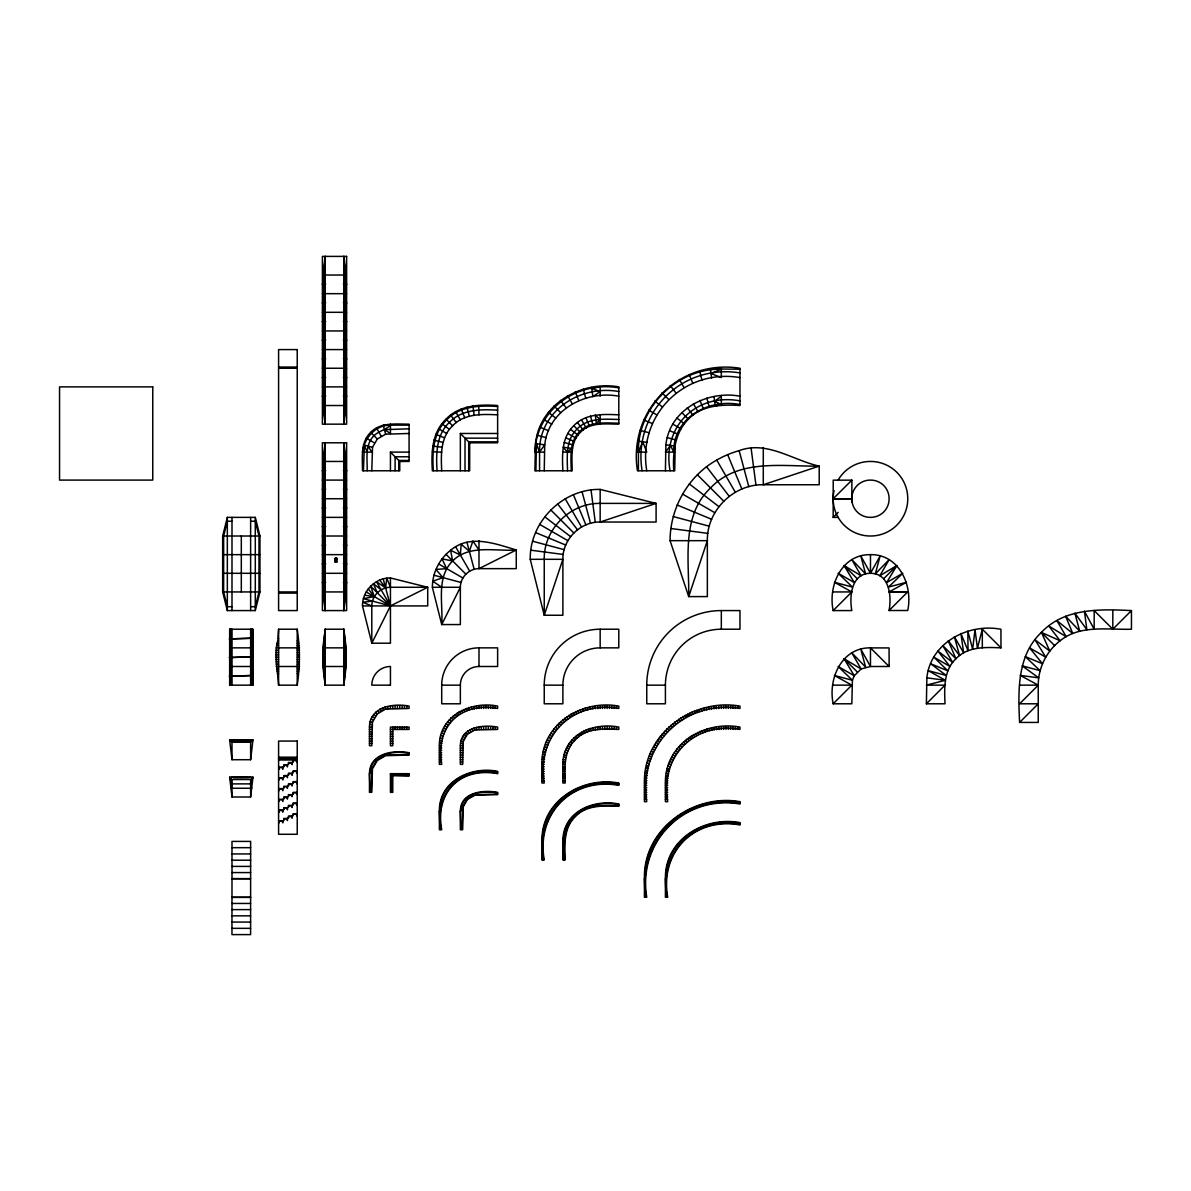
<?xml version="1.0" encoding="UTF-8"?>
<svg xmlns="http://www.w3.org/2000/svg" width="1191" height="1191" viewBox="0 0 1191 1191"><rect width="100%" height="100%" fill="white"/><g stroke="black" fill="none" stroke-linecap="round" stroke-linejoin="round"><path stroke-width="1.5" d="M335.311 558.921C338.527 556.956 333.942 559.815 336.309 558.043M838.27 517.37L833.179 517.37L833.209 480.152L851.878 480.152L851.818 502.126M889.067 610.507C891.761 596.378 889.543 573.199 870.472 573.303C851.357 573.213 849.198 596.438 851.818 610.581L833.179 610.581C827.849 585.585 841.695 554.157 870.472 554.649C899.19 554.143 913.08 585.54 907.721 610.507L889.067 610.507L907.721 591.897L889.111 591.942L906.5 582.265L888.501 587.074L902.778 573.273L886.67 582.563L896.853 565.546L879.836 575.744L889.141 559.621L875.325 573.898L880.134 555.914L870.472 573.303L860.795 555.914L865.604 573.898L851.803 559.621L861.093 575.744L844.077 565.546L854.275 582.563L838.151 573.273L852.428 587.074L834.429 582.265L851.818 591.942L833.179 610.581M336.085 559.264L335.773 558.966M336.711 561.676C334.031 562.078 337.217 563.224 336.77 561.021M325.188 629.22L325.188 685.153L343.842 685.153L346.164 666.498L346.164 647.859L343.842 629.22L325.188 629.22L322.865 647.859L322.865 666.498L325.188 685.153L325.188 629.22L323.446 647.859L323.446 666.498L325.188 685.153M343.842 685.153L343.842 629.22L345.584 647.859L345.584 666.498L343.842 685.153L343.842 629.22M562.881 470.773C562.122 455.364 561.467 437.246 573.779 425.753C585.287 413.426 603.405 414.096 618.799 414.84M665.412 470.773L665.888 444.824L675.148 446.044L674.731 470.773L637.438 470.773C627.88 410.21 679.421 358.67 739.968 368.242L739.968 405.521C722.059 404.285 701.573 405.163 688.398 419.187C674.895 432.482 672.602 452.818 673.764 470.773M739.968 377.562C684.349 368.242 637.438 415.138 646.758 470.773M278.009 638.54L278.59 629.22L297.229 629.22C300.043 647.859 300.043 666.498 297.229 685.153L278.59 685.153C277.741 669.863 273.067 652.653 278.59 638.54M926.866 677.843L926.39 703.792L945.029 703.792C944.299 688.398 943.614 670.265 955.926 658.757C967.434 646.43 985.582 647.145 1000.976 647.844L1000.931 629.265C968.283 623.012 930.484 642.678 926.866 677.843L945.341 680.269L926.39 685.153L945.029 685.153L926.39 703.792M1019.6 722.431L1038.239 703.792L1019.6 703.792L1038.239 685.153C1038.239 668.002 1046.502 651.194 1060.109 640.758C1080.207 624.486 1107.764 629.95 1131.45 629.22L1131.45 610.581C1100.663 609.077 1064.426 607.797 1041.425 632.406C1016.816 655.407 1018.097 691.643 1019.6 722.431L1038.239 722.431L1038.239 685.153L1020.24 675.416L1038.716 677.843L1022.131 665.843L1040.13 670.667L1025.257 656.598L1042.482 663.729L1029.575 647.844L1045.713 657.164L1034.994 639.746L1049.777 651.075L1041.425 632.406L1060.109 640.758L1048.765 625.975L1066.183 636.694L1056.864 620.556L1072.749 633.463L1065.617 616.238L1079.686 631.111L1074.863 613.112L1086.862 629.697L1084.435 611.206L1094.172 629.22L1094.172 610.581L1112.811 629.22L1131.45 610.581M362.481 605.921C362.168 590.974 375.493 577.635 390.44 577.963L427.718 587.282L427.718 605.921L362.481 605.921L371.8 643.2L390.44 643.2L390.44 577.963M469.671 442.799L469.671 470.773L432.378 470.773C431.112 452.848 431.976 432.348 446.015 419.158C459.205 405.119 479.705 404.255 497.63 405.521L497.63 442.799L469.671 442.799L460.351 433.479L460.351 470.773M432.378 587.282C432.393 572.99 439.285 559.011 450.615 550.302C469.701 533.925 495.262 543.662 516.269 549.989L516.269 568.643L478.99 568.643C469.016 568.569 460.292 577.307 460.351 587.282L460.351 624.56L441.712 624.56L432.378 587.282L460.351 587.282L441.712 624.56C443.275 603.524 435.846 577.769 452.625 560.916C469.492 544.138 495.233 551.567 516.269 549.989L478.99 568.643L478.99 540.669M441.712 470.773C440.953 455.364 440.328 437.261 452.625 425.768C464.133 413.456 482.236 414.081 497.63 414.84M535.474 443.603L534.908 470.773L572.201 470.773C572.112 457.91 569.879 442.203 580.389 432.348C590.245 421.837 605.936 424.07 618.799 424.16L618.799 386.881C581.476 380.271 539.612 404.017 535.474 443.603L544.734 444.824C548.396 409.674 586.151 390.067 618.799 396.201M530.248 559.308C529.474 521.956 562.792 488.623 600.16 489.412L656.092 503.391L656.092 522.03L600.16 522.03C580.225 521.613 562.465 539.389 562.881 559.308L562.881 615.241L544.242 615.241L530.248 559.308L562.881 559.308L544.242 615.241L544.242 559.308C543.602 529.429 570.266 502.766 600.16 503.391L656.092 503.391L600.16 522.03L600.16 489.412M541.905 764.369C541.027 724.322 581.833 699.206 618.799 706.114L618.799 708.451C572.29 700.204 535.995 736.5 544.242 783.023L541.905 783.023L541.905 764.369L544.242 764.369M541.905 841.188C541.071 801.171 581.878 776.1 618.799 783.023L618.799 785.345C572.29 777.098 535.995 813.393 544.242 859.917L541.905 859.917L541.905 841.188L542.486 859.917M542.486 841.218C541.652 801.483 582.191 776.711 618.799 783.604M543.647 859.917C535.384 813.096 571.978 776.502 618.799 784.765M562.881 764.369C562.614 734.936 593.178 721.954 618.799 727.091L618.799 729.428C604.045 728.818 586.523 727.79 575.447 739.656C563.581 750.747 564.594 768.255 565.204 783.023L562.881 783.023L562.881 764.369L565.204 764.369M562.881 841.278C562.614 811.83 593.178 798.863 618.799 803.985L618.799 806.322C604.045 805.712 586.538 804.699 575.447 816.564C563.581 827.641 564.608 845.148 565.204 859.917L562.881 859.917L562.881 841.278L563.462 859.917M563.462 841.293C563.194 812.143 593.505 799.489 618.799 804.565M564.623 859.917C563.983 845 563.06 827.328 575.03 816.148C586.225 804.178 603.882 805.101 618.799 805.741M644.435 783.023C643.066 733.79 693.207 697.822 739.968 706.114L739.968 708.451C684.363 699.191 637.513 746.042 646.758 801.662L644.435 801.662L644.435 783.023L646.758 783.023M644.435 878.482C643.11 829.278 693.236 793.355 739.968 801.662L739.968 803.985C684.363 794.739 637.513 841.59 646.758 897.195L644.435 897.195L644.435 878.482L645.016 897.195M645.016 878.496C643.691 829.591 693.549 793.965 739.968 802.243M646.177 897.195C636.917 841.278 684.051 794.129 739.968 803.404M670.071 540.669C670.086 512.1 683.887 484.127 706.531 466.723C716.342 459.428 727.388 453.979 739.149 450.645C766.944 440.283 792.804 460.277 819.2 466.113L819.2 484.752L763.282 484.752C733.388 484.112 706.725 510.775 707.35 540.669L707.35 596.602L688.711 596.602L670.071 540.669L707.35 540.669L688.711 596.602C689.276 560.529 680.88 515.897 710.551 487.953C738.494 458.282 783.142 466.678 819.2 466.113L763.282 484.752L763.282 447.459M665.412 783.023C664.563 744.196 704.298 720.287 739.968 727.091L739.968 729.428C694.681 721.24 659.561 756.359 667.734 801.662L665.412 801.662L665.412 783.023L667.734 783.023M665.412 878.556C664.563 839.729 704.298 815.85 739.968 822.624L739.968 824.961C694.681 816.803 659.576 851.893 667.734 897.195L665.412 897.195L665.412 878.556L665.992 897.195M665.992 878.571C665.144 840.042 704.61 816.46 739.968 823.219M667.154 897.195C658.965 851.595 694.368 816.192 739.968 824.38M544.242 470.773L544.734 444.824L539.568 452.118L539.568 470.773M250.631 759.709L252.954 739.909L229.655 739.909L231.992 759.709L250.631 759.709L250.631 742.231L252.954 739.909M250.631 797.002L252.954 777.187L229.655 777.187L231.992 797.002L250.631 797.002L250.631 779.524L252.954 777.187L250.631 783.886L251.658 788.263L230.965 788.263L231.992 783.886L229.655 777.187L231.992 779.524L250.631 779.524M383.204 578.915L390.44 605.921L370.669 586.151L374.302 596.602L363.434 598.686L390.44 605.921L376.46 581.699L385.616 587.907L386.792 578.201L390.44 587.282L427.718 587.282L390.44 605.921L371.8 643.2L371.8 605.921C371.741 595.947 380.465 587.208 390.44 587.282M322.865 284.113L322.865 275.032L325.188 256.393L325.188 424.16L322.865 405.521L322.865 396.439M322.865 470.534L322.865 461.453L325.188 442.799L325.188 610.581L322.865 591.942L322.865 582.846M346.164 396.439L346.164 405.521L343.842 424.16L343.842 256.393L346.164 275.032L346.164 284.113M346.164 582.846L346.164 591.942L343.842 610.581L343.842 442.799L346.164 461.453L346.164 470.534M833.179 703.792L851.818 685.153L834.429 675.476L852.428 680.284L838.151 666.484L854.275 675.773L844.077 658.757L861.093 668.955L851.803 652.832L865.604 667.109L860.795 649.11L870.472 666.498L870.472 647.859C841.695 647.353 827.849 678.796 833.179 703.792L851.818 703.792L852.428 680.284L854.275 675.773L861.093 668.955L870.472 666.498L889.126 666.498L889.082 647.934L870.472 647.889L889.126 666.498M399.759 461.453L409.079 461.453L409.079 424.16C396.067 424.19 380.718 422.001 370.669 432.348C360.307 442.397 362.496 457.761 362.481 470.773L399.759 470.773L399.759 461.453L390.44 452.118L409.079 452.118M369.463 727.091C369.433 706.859 393.506 702.943 409.079 706.114L409.079 708.451L385.616 709.077L377.264 713.915L372.441 722.267L371.8 745.73L369.463 745.73L369.463 727.091L371.8 727.091M369.463 773.54C369.523 753.382 393.566 749.571 409.079 752.727L409.079 755.049L385.616 755.69L377.264 760.513L372.441 768.865L371.8 792.343L369.463 792.343L369.463 773.54L370.059 792.343M370.059 773.584C370.118 753.709 393.908 750.27 409.079 753.308M371.22 792.343L371.86 768.716L376.847 760.096L385.467 755.124L409.079 754.469M439.375 745.73C438.913 715.791 471.338 700.591 497.63 706.114L497.63 708.451C460.351 701.544 434.804 727.091 441.712 764.369L439.375 764.369L439.375 745.73L441.712 745.73M439.375 810.833C438.973 780.954 471.383 765.828 497.63 771.366L497.63 773.688C460.351 766.796 434.804 792.328 441.712 829.621L439.375 829.621L439.375 810.833L439.955 829.621M439.955 810.863C439.553 781.281 471.696 766.468 497.63 771.947M441.117 829.621C434.194 792.045 460.054 766.185 497.63 773.108M460.351 745.73C460.426 726.733 483.457 724.426 497.63 727.091L497.63 729.428L474.762 729.979L467.453 734.192L463.239 741.517L462.674 764.369L460.351 764.369L460.351 745.73L462.674 745.73M460.351 810.982C460.426 791.985 483.457 789.678 497.63 792.343L497.63 794.665L474.777 795.246L467.468 799.459L463.254 806.769L462.674 829.621L460.351 829.621L460.351 810.982L460.932 829.621M460.932 811.011C461.006 792.313 483.799 790.392 497.63 792.923M462.093 829.621L462.689 806.605L467.051 799.042L474.614 794.68L497.63 794.084M367.141 470.773C367.483 459.011 364.61 444.898 373.989 435.683C378.768 430.948 385.765 430.055 390.44 425.127L409.079 425.127M409.079 433.479L385.631 434.194L377.309 439.003L372.515 447.325L371.8 470.773M665.888 444.824C669.536 409.659 707.305 390.038 739.968 396.201M222.672 536.01L227.332 517.37L255.291 517.37L259.951 536.01L259.951 591.942L255.291 610.581L227.332 610.581L222.672 591.942L222.672 536.01L259.951 536.01M1000.976 647.844L982.322 629.22L977.439 648.172L975.012 629.697L972.645 649.11L967.836 631.111L968.03 650.673L960.899 633.463L963.653 652.832L954.333 636.694L959.589 655.541L948.244 640.758L955.926 658.757L942.751 645.582L952.711 662.419L937.927 651.075L950.001 666.484L933.863 657.164L947.842 670.861L930.633 663.729L946.279 675.476L928.28 670.667L945.341 680.269M335.296 562.137L335.192 561.021M335.147 560.916L335.162 561.631M336.547 559.859L336.725 559.502A2.605 2.516 0 0 0 335.237 559.502L335.415 559.859M335.118 558.46L335.579 559.294M241.669 740.742L242.502 739.909M242.875 740.742L243.708 739.909M244.081 740.742L244.914 739.909M245.272 740.742L246.105 739.909M246.477 740.742L247.311 739.909M247.683 740.742L248.517 739.909M248.874 740.742L249.708 739.909M250.914 739.909L250.08 740.742L232.528 740.742L231.694 739.909M833.179 517.37L838.151 512.398M883.707 578.692L896.853 565.546M838.151 480.062A37.427 37.278 44.9 0 1 870.472 461.453A37.427 37.278 -45.1 0 1 907.75 498.731A37.427 37.278 44.9 0 1 870.472 536.01A37.427 37.278 -45.1 0 1 833.179 498.731L851.878 480.152M241.669 777.827L242.502 777.187M242.875 777.827L243.708 777.187M244.081 777.827L244.914 777.187M245.272 777.827L246.105 777.187M246.477 777.827L247.311 777.187M247.683 777.827L248.517 777.187M248.874 777.827L249.708 777.187M250.914 777.187L231.694 777.187M336.591 561.929L335.579 561.929M335.52 557.998L335.207 558.088M372.441 601.098L362.719 602.274L371.8 605.921M833.209 498.776L851.818 498.731A18.937 18.639 45 0 1 870.472 480.092A18.937 18.639 -45 0 1 889.111 498.731A18.937 18.639 45 0 1 870.472 517.37A18.937 18.639 -45 0 1 851.818 498.731L833.179 498.731A37.427 37.278 44.9 0 1 834.057 490.632M322.865 275.032L346.164 275.032M322.404 284.113L325.664 284.113L322.404 284.589M346.626 284.113L343.365 284.113L346.626 284.589M322.404 293.671L346.626 293.671M322.404 302.752L325.664 302.752L322.404 303.229M346.626 302.752L343.365 302.752L346.626 303.229M322.404 312.31L346.626 312.31M322.404 321.406L325.664 321.406L322.404 321.868M346.626 321.406L343.365 321.406L346.626 321.868M322.404 330.949L346.626 330.949M322.404 340.045L325.664 340.045L322.404 340.507M346.626 340.045L343.365 340.045L346.626 340.507M322.404 349.588L346.626 349.588M322.404 358.685L325.664 358.685L322.404 359.146M346.626 358.685L343.365 358.685L346.626 359.146M278.59 367.066L297.229 367.066M278.59 368.242L297.229 368.242M322.404 368.242L346.626 368.242M739.968 369.21L710.372 368.897L711.593 378.157M739.968 372.902C681.877 363.449 632.659 412.681 642.098 470.773M322.404 377.324L325.664 377.324L322.404 377.785M346.626 377.324L343.365 377.324L346.626 377.785M322.404 386.881L346.626 386.881M618.799 387.849C577.635 380.524 536.322 409.109 534.908 452.118L544.242 452.118M618.799 391.541C580.553 384.514 538.704 410.85 539.568 452.118L536.441 443.737L535.89 470.773M322.404 395.963L325.664 395.963L322.404 396.439M346.626 395.963L343.365 395.963L346.626 396.439M739.968 400.861C695.901 392.762 661.973 426.691 670.071 470.773M739.968 404.553C708.943 398.315 673.064 417.669 673.764 452.118L670.518 445.434L665.412 452.118L674.731 452.118M322.865 405.521L346.164 405.521M497.63 406.488C479.973 405.268 459.726 405.982 446.714 419.842C432.854 432.854 432.139 453.101 433.36 470.773M497.63 410.18C480.97 409.153 461.661 409.287 449.32 422.463C436.144 434.804 436.01 454.099 437.052 470.773M618.799 419.5C604.671 419.053 587.759 417.624 577.084 429.043C565.651 439.717 567.095 456.629 567.541 470.773M618.799 423.192C605.668 423.028 589.724 420.959 579.704 431.663C568.985 441.682 571.055 457.642 571.233 470.773M409.079 428.82L384.425 429.653L390.44 433.479L390.44 424.16M460.351 433.479L497.63 433.479M497.63 438.139L465.011 438.139L465.011 470.773M497.63 441.831L468.703 441.831L468.703 470.773M562.881 452.118L572.201 452.118L571.472 448.352L567.541 452.118L563.179 447.25L572.439 448.471M637.438 452.118L646.758 452.118L642.738 441.772L638.421 452.118L638.421 470.773M409.079 456.778L395.099 456.778L395.099 470.773M409.079 460.47L398.791 460.47L398.791 470.773M322.865 461.453L346.164 461.453M322.404 470.534L325.664 470.534L322.404 470.996M346.626 470.534L343.365 470.534L346.626 470.996M322.404 480.092L346.626 480.092M322.404 489.173L325.664 489.173L322.404 489.635M346.626 489.173L343.365 489.173L346.626 489.635M322.404 498.731L346.626 498.731M322.404 507.813L325.664 507.813L322.404 508.289M346.626 507.813L343.365 507.813L346.626 508.289M322.404 517.37L346.626 517.37M231.992 521.256L227.332 521.256L223.64 536.01L223.64 591.942L227.332 606.695L231.992 606.695M250.631 521.256L255.291 521.256L258.983 536.01L258.983 591.942L255.291 606.695L250.631 606.695M322.404 526.452L325.664 526.452L322.404 526.928M346.626 526.452L343.365 526.452L346.626 526.928M322.404 536.01L346.626 536.01M322.404 545.106L325.664 545.106L322.404 545.567M346.626 545.106L343.365 545.106L346.626 545.567M222.672 554.649L259.951 554.649M322.404 554.649L346.626 554.649M335.118 558.579L335.192 562.078M336.651 558.921L336.755 557.998M322.404 563.745L325.664 563.745L322.404 564.206M346.626 563.745L343.365 563.745L346.626 564.206M222.672 573.303L259.951 573.303M322.404 573.303L346.626 573.303M322.404 582.384L325.664 582.384L322.404 582.846M346.626 582.384L343.365 582.384L346.626 582.846M222.672 591.942L259.951 591.942M278.59 591.942L297.229 591.942M322.865 591.942L346.164 591.942M833.179 591.942L851.818 591.942M889.111 591.942L907.75 591.942M278.59 593.103L297.229 593.103M721.329 610.581L739.968 610.581L739.968 629.22L721.329 629.22A55.932 55.932 0 0 0 665.412 685.153L665.412 703.792L646.758 703.792L646.758 685.153A74.571 74.571 0 0 1 721.329 610.581L721.329 629.22M544.242 685.153A55.932 55.932 0 0 1 600.16 629.22L618.799 629.22L618.799 647.859L600.16 647.859A37.278 37.278 0 0 0 562.881 685.153L544.242 685.153L544.242 703.792L562.881 703.792L562.881 685.153M277.577 640.877L278.59 640.877M297.229 640.877L298.256 640.877M277.131 643.2L278.59 643.2M297.229 643.2L298.688 643.2M276.699 645.537L278.59 645.537M297.229 645.537L299.12 645.537M229.655 647.859L252.954 647.859M276.267 647.859L299.566 647.859M322.865 647.859L346.164 647.859M441.712 685.153A37.278 37.278 0 0 1 478.99 647.859L497.63 647.859L497.63 666.498L478.99 666.498A18.639 18.639 0 0 0 460.351 685.153L441.712 685.153L441.712 703.792L460.351 703.792L460.351 685.153M276.267 650.197L278.59 650.197M297.229 650.197L299.566 650.197M276.267 652.519L278.59 652.519M297.229 652.519L299.566 652.519M276.267 654.856L278.59 654.856M297.229 654.856L299.566 654.856M276.267 657.179L278.59 657.179M297.229 657.179L299.566 657.179M276.267 659.516L278.59 659.516M297.229 659.516L299.566 659.516M276.267 661.839L278.59 661.839M297.229 661.839L299.566 661.839M276.267 664.176L278.59 664.176M297.229 664.176L299.566 664.176M229.655 666.498L252.954 666.498M276.267 666.498L299.566 666.498M322.865 666.498L346.164 666.498M276.699 668.836L278.59 668.836M297.229 668.836L299.12 668.836M277.131 671.158L278.59 671.158M297.229 671.158L298.688 671.158M277.577 673.496L278.59 673.496M297.229 673.496L298.256 673.496M646.758 685.153L665.412 685.153M833.179 685.153L851.818 685.153M1019.6 685.153L1038.239 685.153M369.463 729.428L371.8 729.428M390.44 729.428L409.079 729.428L409.079 727.091L390.44 727.091L390.44 745.73L392.777 745.73L392.777 727.091M369.463 731.75L371.8 731.75M390.44 731.75L392.777 731.75M369.463 734.088L371.8 734.088M390.44 734.088L392.777 734.088M369.463 736.41L371.8 736.41M390.44 736.41L392.777 736.41M369.463 738.748L371.8 738.748M390.44 738.748L392.777 738.748M369.463 741.07L371.8 741.07M390.44 741.07L392.777 741.07M229.655 739.909L231.992 742.231L250.631 742.231M369.463 743.407L371.8 743.407M390.44 743.407L392.777 743.407M439.375 748.067L441.712 748.067M460.351 748.067L462.674 748.067M439.375 750.39L441.712 750.39M460.351 750.39L462.674 750.39M439.375 752.727L441.712 752.727M460.351 752.727L462.674 752.727M439.375 755.049L441.712 755.049M460.351 755.049L462.674 755.049M278.59 757.387L297.229 757.387M439.375 757.387L441.712 757.387M460.351 757.387L462.674 757.387M278.59 758.548L297.229 758.548M278.59 759.709L297.229 759.709M439.375 759.709L441.712 759.709M460.351 759.709L462.674 759.709M439.375 762.046L441.712 762.046M460.351 762.046L462.674 762.046M541.905 766.706L544.242 766.706M562.881 766.706L565.204 766.706M541.905 769.029L544.242 769.029M562.881 769.029L565.204 769.029M541.905 771.366L544.242 771.366M562.881 771.366L565.204 771.366M392.777 776.026L392.777 792.343L390.44 792.343L390.44 773.688L409.079 773.688L409.079 776.026L392.181 775.445L392.181 792.343M541.905 773.688L544.242 773.688M562.881 773.688L565.204 773.688M390.44 773.688L409.079 774.284M392.181 775.445L409.079 775.445M541.905 776.026L544.242 776.026M562.881 776.026L565.204 776.026M541.905 778.348L544.242 778.348M562.881 778.348L565.204 778.348M541.905 780.686L544.242 780.686M562.881 780.686L565.204 780.686M231.992 783.886L250.631 783.886M644.435 785.345L646.758 785.345M665.412 785.345L667.734 785.345M644.435 787.683L646.758 787.683M665.412 787.683L667.734 787.683M644.435 790.005L646.758 790.005M665.412 790.005L667.734 790.005M644.435 792.343L646.758 792.343M665.412 792.343L667.734 792.343M644.435 794.665L646.758 794.665M665.412 794.665L667.734 794.665M644.435 797.002L646.758 797.002M665.412 797.002L667.734 797.002M644.435 799.325L646.758 799.325M665.412 799.325L667.734 799.325M231.992 847.679L250.631 847.679M231.992 853.947L250.631 853.947M231.992 860.2L250.631 860.2M231.992 866.408L250.631 866.408M231.992 872.571L250.631 872.571M231.962 903.448L250.601 903.448M231.962 909.611L250.601 909.611M231.962 915.834L250.601 915.834M231.962 922.072L250.601 922.072M231.962 928.34L250.601 928.34M432.378 451.821L441.712 452.118M439.717 743.169L442.025 743.318M542.247 759.248L544.555 759.396M563.03 761.942L565.353 762.091M542.069 761.898L544.391 762.046M644.927 775.46L647.249 775.609M665.724 778.199L668.047 778.348M644.763 777.991L647.085 778.155M665.575 780.537L667.883 780.686M644.599 780.537L646.921 780.686M647.368 442.382L638.108 441.161L638.421 452.118C637.349 407.798 677.009 368.153 721.329 369.21L710.982 373.527L721.329 377.562L721.329 368.242M432.765 446.044L442.025 447.265M670.861 528.506L707.826 533.374M530.858 550.197L563.194 554.455M369.82 724.381L372.113 724.679M440.045 740.608L442.337 740.906M460.664 743.318L462.957 743.616M542.396 756.776L544.719 757.074M563.194 759.501L565.502 759.813M645.09 772.974L647.398 773.287M665.888 775.713L668.196 776.026M364.61 595.217L374.302 596.602L368.257 588.89M543.409 751.729L545.686 752.191M563.671 757.119L565.948 757.565M542.888 754.335L545.165 754.781M440.387 738.048L442.665 738.494M646.549 765.649L648.827 766.111M645.596 770.428L647.874 770.89M336.815 558.415L336.77 562.078M640.237 430.398L649.274 432.809M667.317 437.648L676.339 440.075M537.141 435.236L546.163 437.663M564.132 442.471L573.154 444.883M433.956 440.06L442.978 442.471M673.243 516.552L709.255 526.199M363.434 444.883L372.515 447.325M532.63 541.22L564.147 549.661M433.971 575.208L460.977 582.459M647.055 763.118L649.303 763.714M667.317 768.537L669.565 769.148M666.856 770.83L669.104 771.426M646.103 767.897L648.351 768.493M666.394 773.138L668.657 773.733M543.885 749.303L546.148 749.898M564.147 754.722L566.395 755.332M440.73 735.472L442.978 736.083M460.977 740.906L463.239 741.517M370.178 721.657L372.441 722.267M649.452 756.047L651.656 756.791M668.866 763.967L671.069 764.711M648.678 758.354L650.867 759.099M668.106 766.185L670.31 766.944M647.889 760.662L650.092 761.406M545.538 744.435L547.741 745.179M564.936 752.414L567.139 753.159M544.689 746.951L546.892 747.695M441.712 733.09L443.901 733.835M643.78 420.006L652.4 423.579M669.67 430.725L678.289 434.298M539.88 427.152L548.515 430.725M565.695 437.856L574.33 441.429M677.158 504.999L711.608 519.276M435.921 434.283L444.541 437.856M535.578 532.556L565.71 545.046M650.286 753.59L652.445 754.484M669.67 761.615L671.813 762.508M546.341 742.082L548.485 742.976M565.71 750.107L567.869 751M442.71 730.708L444.839 731.587M461.914 738.658L464.043 739.537M371.235 719.141L373.364 720.019M653.591 746.891L655.675 747.918M652.519 749.079L654.603 750.107M651.432 751.268L653.517 752.295M548.604 737.467L550.704 738.494M566.797 747.918L568.881 748.945M547.443 739.849L549.527 740.876M443.692 728.311L445.776 729.339M671.813 757.253L673.883 758.31M670.771 759.352L672.841 760.409M648.633 410.151L656.717 414.825M672.9 424.16L680.984 428.834M682.547 494.071L714.838 512.711M543.662 419.5L551.746 424.175M567.854 433.479L575.938 438.139M438.616 428.82L446.699 433.479M539.612 524.368L567.869 540.669M366.218 438.139L374.361 442.844M438.63 563.968L462.837 577.963M654.737 744.569L656.762 745.73M672.9 755.049L674.91 756.225M366.218 591.942L390.44 605.921M549.706 735.249L551.731 736.41M567.869 745.73L569.894 746.891M447.652 722.059L449.662 723.235M446.163 723.994L448.188 725.155M444.69 725.929L446.699 727.091M462.837 736.41L464.862 737.571M373.766 714.674L375.775 715.836M372.277 716.61L374.302 717.771M658.891 738.36L660.826 739.656M657.536 740.385L659.472 741.68M674.285 752.995L676.205 754.275M656.181 742.41L658.117 743.705M552.564 730.976L554.5 732.271M569.224 743.705L571.159 745M551.091 733.18L553.026 734.475M441.712 587.282L432.78 581.193L442.978 577.635L435.936 569.447L446.699 568.643L442.01 558.907L452.625 560.916L450.615 550.302L460.351 554.991L461.155 544.227L469.343 551.269L472.901 541.071L478.99 549.989M654.737 401.025L662.136 406.712M676.964 418.086L684.378 423.773M689.321 483.933L718.902 506.622M548.396 412.399L555.81 418.086M570.563 429.415L577.977 435.102M441.995 423.743L449.409 429.43M544.704 516.76L570.578 536.62M660.32 736.202L662.181 737.616M676.964 748.975L678.81 750.39M675.669 750.911L677.515 752.325M553.949 728.907L555.795 730.336M570.578 741.68L572.424 743.095M449.305 719.9L451.151 721.299M464.326 734.475L466.157 735.889M240.106 777.187L240.939 777.827M238.9 777.187L239.733 777.827M237.709 777.187L238.542 777.827M236.503 777.187L237.337 777.827M235.297 777.187L236.131 777.827M234.106 777.187L234.94 777.827M232.9 777.187L233.734 777.827M381.12 589.768L373.423 583.739L377.264 592.731M665.248 730.589L666.99 732.123M680.15 745.343L681.892 746.876M663.64 732.42L665.382 733.954M678.602 747.099L680.344 748.633M662.032 734.251L663.789 735.785M557.328 725.051L559.085 726.584M572.186 739.849L573.943 741.383M555.587 727.046L557.328 728.579M1041.425 632.406L1054.601 645.582M844.077 565.546L857.222 578.692M661.973 392.762L668.583 399.372M681.788 412.577L688.398 419.187M697.36 474.762L723.726 501.128M844.077 658.757L857.222 671.903M554.023 405.982L560.633 412.592M573.779 425.753L580.389 432.348M550.733 509.882L573.794 532.958M446.015 419.158L452.625 425.768M370.669 432.348L377.309 439.003M666.96 728.639L668.598 730.291M681.788 743.467L683.44 745.119M446.03 554.321L465.8 574.092M558.966 723.175L560.619 724.828M573.794 738.003L575.447 739.656M450.972 717.726L452.625 719.364M465.8 732.554L467.453 734.192M375.612 712.263L377.264 713.915M240.106 739.909L240.939 740.742M238.9 739.909L239.733 740.742M237.709 739.909L238.542 740.742M236.503 739.909L237.337 740.742M235.297 739.909L236.131 740.742M234.106 739.909L234.94 740.742M232.9 739.909L233.734 740.742M453.027 716.148L454.56 717.89M672.573 723.711L674.106 725.468M685.42 740.281L686.954 742.038M670.741 725.319L672.275 727.076M683.649 741.829L685.182 743.586M668.91 726.927L670.444 728.684M562.837 719.796L564.37 721.538M575.625 736.41L577.159 738.152M560.827 721.538L562.36 723.294M670.22 385.527L675.907 392.941M687.281 407.754L692.968 415.168M706.531 466.723L729.234 496.305M560.44 400.355L566.127 407.769M577.456 422.537L583.143 429.936M557.611 503.853L577.456 529.742M450.6 415.138L456.287 422.552M674.523 722.014L675.937 723.86M687.281 738.643L688.711 740.489M564.698 718.158L566.112 720.004M577.456 734.802L578.886 736.648M455.081 714.57L456.481 716.401M467.735 731.066L469.15 732.897M377.785 710.595L379.185 712.426M379.735 580.091L385.616 587.907M680.731 717.86L682.026 719.796M691.301 735.964L692.596 737.899M678.706 719.215L679.987 721.15M689.351 737.274L690.646 739.194M676.667 720.57L677.962 722.505M568.97 715.3L570.266 717.235M579.496 733.448L580.776 735.368M566.767 716.774L568.047 718.709M457.136 712.992L458.416 714.928M367.974 446.104L371.8 452.118L362.481 452.118C364.297 438.005 375.463 424.964 390.44 425.127L383.204 425.113L385.631 434.194M679.361 379.423L684.021 387.507M693.37 403.689L698.045 411.788M716.669 459.949L735.309 492.24M567.541 395.62L572.201 403.704M581.506 419.813L586.18 427.911M565.204 498.776L581.521 527.032M682.89 716.416L684.051 718.441M693.37 734.579L694.532 736.604M455.677 411.744L460.351 419.842M571.04 713.93L572.201 715.94M581.521 732.093L582.682 734.103M455.691 546.922L469.671 571.129M376.46 427.911L381.165 436.055M459.175 711.429L460.351 713.439M469.671 729.592L470.832 731.602M379.959 708.928L381.12 710.953M689.574 713.111L690.616 715.21M697.703 732.45L698.73 734.534M687.401 714.198L688.428 716.282M695.589 733.492L696.631 735.576M685.212 715.27L686.239 717.354M575.64 711.652L576.667 713.737M583.709 731.006L584.736 733.09M573.258 712.828L574.285 714.913M461.572 710.432L462.599 712.516M727.612 454.56L741.874 489.01M689.202 374.57L692.775 383.204M699.936 400.459L703.509 409.094M575.193 391.839L578.766 400.474M585.883 417.654L589.456 426.289M691.911 711.965L692.79 714.124M699.936 731.348L700.829 733.507M573.407 494.727L585.898 524.874M461.14 409.049L464.728 417.684M577.873 710.551L578.752 712.709M585.898 729.934L586.791 732.078M463.954 709.449L464.847 711.578M471.919 728.654L472.797 730.798M382.49 707.886L383.368 710.015M367.141 452.118L364.372 445.136L363.449 470.773M702.214 730.574L703.032 732.748M698.983 709.568L699.727 711.771M704.506 729.8L705.251 731.989M696.661 710.357L697.42 712.56M694.353 711.146L695.112 713.335M582.727 708.898L583.486 711.101M588.205 729.145L588.95 731.348M580.211 709.762L580.97 711.95M466.351 708.451L467.095 710.655M739.149 450.645L748.797 486.657M699.608 371.041L702.02 380.063M706.859 398.107L709.27 407.128M701.425 708.734L702.035 710.982M706.859 728.996L707.454 731.244M583.277 389.1L585.689 398.122M590.513 416.091L592.924 425.113M582.071 491.794L590.513 523.296M585.079 708.109L585.689 710.357M590.513 728.356L591.108 730.619M466.917 407.084L469.343 416.106M466.932 542.262L474.167 569.268M468.733 707.469L469.343 709.717M474.167 727.731L474.762 729.979M385.006 706.829L385.616 709.077M711.593 728.043L712.054 730.336M713.885 727.582L714.332 729.875M708.749 707.275L709.211 709.568M706.367 707.752L706.814 710.044M709.285 728.505L709.747 730.798M703.97 708.228L704.417 710.521M590.126 707.097L590.572 709.374M592.91 727.88L593.356 730.172M587.52 707.618L587.967 709.896M471.294 707.126L471.755 709.404M751.104 448.263L755.972 485.228M714.034 396.677L715.255 405.937L721.329 404.553L714.645 401.307L721.329 396.201L721.329 405.521M711.295 706.769L711.593 709.092M591.644 387.432L592.865 396.692L600.16 391.541L591.778 388.4L600.16 386.881L600.16 396.201M596.512 424.398L595.292 415.138L600.16 419.5L596.378 423.43L600.16 424.16L600.16 414.84M591.034 490.007L595.292 522.358M592.552 706.62L592.865 708.928M595.292 727.403L595.604 729.726M472.901 405.893L474.122 415.168M473.869 706.799L474.167 709.077M476.579 727.403L476.876 729.696M387.73 706.471L388.028 708.764M716.372 727.418L716.654 729.726M718.754 706.293L718.902 708.615M718.858 727.254L719.007 729.577M716.312 706.442L716.461 708.764M713.885 706.605L714.034 708.928M597.688 706.278L597.837 708.6M597.733 727.254L597.882 729.577M595.038 706.457L595.187 708.779M476.43 706.457L476.579 708.764M478.678 405.521L478.99 414.84M1112.811 610.581L1112.811 629.22M982.322 629.22L982.322 647.859M870.472 554.649L870.472 573.303M737.646 706.114L737.646 708.451M737.646 727.091L737.646 729.428M735.309 706.114L735.309 708.451M735.309 727.091L735.309 729.428M732.986 706.114L732.986 708.451M732.986 727.091L732.986 729.428M730.649 706.114L730.649 708.451M730.649 727.091L730.649 729.428M728.326 706.114L728.326 708.451M728.326 727.091L728.326 729.428M725.989 706.114L725.989 708.451M725.989 727.091L725.989 729.428M723.666 706.114L723.666 708.451M723.666 727.091L723.666 729.428M721.329 706.114L721.329 708.451M721.329 727.091L721.329 729.428M616.476 706.114L616.476 708.451M616.476 727.091L616.476 729.428M614.139 706.114L614.139 708.451M614.139 727.091L614.139 729.428M611.817 706.114L611.817 708.451M611.817 727.091L611.817 729.428M609.479 706.114L609.479 708.451M609.479 727.091L609.479 729.428M607.157 706.114L607.157 708.451M607.157 727.091L607.157 729.428M604.82 706.114L604.82 708.451M604.82 727.091L604.82 729.428M602.497 706.114L602.497 708.451M602.497 727.091L602.497 729.428M600.16 629.22L600.16 647.859M600.16 706.114L600.16 708.451M600.16 727.091L600.16 729.428M495.307 706.114L495.307 708.451M495.307 727.091L495.307 729.428M492.97 706.114L492.97 708.451M492.97 727.091L492.97 729.428M490.647 706.114L490.647 708.451M490.647 727.091L490.647 729.428M488.31 706.114L488.31 708.451M488.31 727.091L488.31 729.428M485.973 706.114L485.973 708.451M485.973 727.091L485.973 729.428M483.65 706.114L483.65 708.451M483.65 727.091L483.65 729.428M481.313 706.114L481.313 708.451M481.313 727.091L481.313 729.428M478.99 647.859L478.99 666.498M478.99 706.114L478.99 708.451M478.99 727.091L478.99 729.428M406.756 706.114L406.756 708.451M406.756 727.091L406.756 729.428M404.419 706.114L404.419 708.451M404.419 727.091L404.419 729.428M402.096 706.114L402.096 708.451M402.096 727.091L402.096 729.428M399.759 706.114L399.759 708.451M399.759 727.091L399.759 729.428M397.437 706.114L397.437 708.451M397.437 727.091L397.437 729.428M395.099 706.114L395.099 708.451M395.099 727.091L395.099 729.428M392.777 706.114L392.777 708.451M391.02 774.284L391.02 792.343M390.44 452.118L390.44 470.773M390.44 706.114L390.44 708.451M346.164 284.589L346.164 302.752M346.164 303.229L346.164 321.406M346.164 321.868L346.164 340.045M346.164 340.507L346.164 358.685M346.164 359.146L346.164 377.324M346.164 377.785L346.164 395.963M346.164 470.996L346.164 489.173M346.164 489.635L346.164 507.813M346.164 508.289L346.164 526.452M346.164 526.928L346.164 545.106M346.164 545.567L346.164 563.745M346.164 564.206L346.164 582.384M344.422 284.113L343.842 256.393L345.003 275.032L345.003 405.521L343.842 424.16L344.422 396.439M344.422 284.589L344.422 302.752M344.422 303.229L344.422 321.406M344.422 321.868L344.422 340.045M344.422 340.507L344.422 358.685M344.422 359.146L344.422 377.324M344.422 377.785L344.422 395.963M344.422 470.534L343.842 442.799L345.003 461.453L345.003 591.942L343.842 610.581L344.422 582.846M344.422 470.996L344.422 489.173M344.422 489.635L344.422 507.813M344.422 508.289L344.422 526.452M344.422 526.928L344.422 545.106M344.422 545.567L344.422 563.745M344.422 564.206L344.422 582.384M324.607 284.113L325.188 256.393L324.026 275.032L324.026 405.521L325.188 424.16L324.607 396.439M324.607 284.589L324.607 302.752M324.607 303.229L324.607 321.406M324.607 321.868L324.607 340.045M324.607 340.507L324.607 358.685M324.607 359.146L324.607 377.324M324.607 377.785L324.607 395.963M324.607 470.534L325.188 442.799L324.026 461.453L324.026 591.942L325.188 610.581L324.607 582.846M324.607 470.996L324.607 489.173M324.607 489.635L324.607 507.813M324.607 508.289L324.607 526.452M324.607 526.928L324.607 545.106M324.607 545.567L324.607 563.745M324.607 564.206L324.607 582.384M322.865 284.589L322.865 302.752M322.865 303.229L322.865 321.406M322.865 321.868L322.865 340.045M322.865 340.507L322.865 358.685M322.865 359.146L322.865 377.324M322.865 377.785L322.865 395.963M322.865 470.996L322.865 489.173M322.865 489.635L322.865 507.813M322.865 508.289L322.865 526.452M322.865 526.928L322.865 545.106M322.865 545.567L322.865 563.745M322.865 564.206L322.865 582.384M297.229 629.22L297.229 685.153M296.068 757.387L296.068 759.709M294.906 757.387L294.906 759.709M293.73 757.387L293.73 759.709M292.569 757.387L292.569 759.709M291.408 757.387L291.408 759.709M290.247 757.387L290.247 759.709M289.071 757.387L289.071 759.709M287.909 757.387L287.909 759.709M286.748 757.387L286.748 759.709M285.587 757.387L285.587 759.709M284.411 757.387L284.411 759.709M283.25 757.387L283.25 759.709M282.088 757.387L282.088 759.709M280.927 757.387L280.927 759.709M279.751 757.387L279.751 759.709M278.59 629.22L278.59 685.153M255.291 517.37L255.291 610.581M252.954 638.197L252.954 629.22L229.655 629.22L229.655 638.197M252.954 638.897L252.954 656.837M252.954 657.536L252.954 675.476M252.954 676.175L252.954 685.153L229.655 685.153L229.655 676.175M252.73 629.22L252.73 685.153M252.492 629.22L252.492 685.153M251.331 629.22L251.331 685.153M250.631 517.37L250.631 610.581M250.631 629.22L250.631 685.153M241.311 536.01L241.311 591.942M231.992 517.37L231.992 610.581M231.992 629.22L231.992 685.153M231.992 742.231L231.992 759.709M231.992 779.524L231.992 797.002M231.292 629.22L231.292 685.153M230.712 629.22L230.712 685.153M230.592 629.22L230.592 685.153M230.116 629.22L230.116 685.153M229.893 629.22L229.893 685.153M229.655 638.897L229.655 656.837M229.655 657.536L229.655 675.476M227.332 517.37L227.332 610.581M231.992 878.66L231.962 934.607L250.601 934.607L250.631 841.412L231.992 841.412L231.992 878.69L250.631 878.69L231.992 878.66M346.626 256.393L322.404 256.393L322.404 424.16L346.626 424.16L346.626 256.393M297.229 349.588L278.59 349.588L278.59 610.581L297.229 610.581L297.229 349.588M152.761 386.881L59.55 386.881L59.55 480.092L152.761 480.092L152.761 386.881M346.626 442.799L322.404 442.799L322.404 610.581L346.626 610.581L346.626 442.799M253.192 638.197L229.416 638.897L253.192 638.197M253.192 656.837L229.416 657.536L253.192 656.837M253.192 675.476L229.416 676.175L253.192 675.476M390.44 685.153L371.8 685.153A18.639 18.639 0 0 1 390.44 666.498L390.44 685.153M297.229 741.07L278.59 741.07L278.59 834.281L297.229 834.281L297.229 741.07M296.767 760.186L293.031 760.186L293.031 762.27L293.507 760.647L296.306 760.647L296.767 762.27L296.767 760.186M292.108 762.508L288.371 762.508L288.371 764.607L288.847 762.969L291.646 762.969L292.108 764.607L292.108 762.508M287.448 764.845L283.711 764.845L283.711 766.944L284.187 765.307L286.986 765.307L287.448 766.944L287.448 764.845M282.788 767.168L279.051 767.168L279.051 769.267L279.528 767.629L282.312 767.629L282.788 769.267L282.788 767.168M296.767 770.905L293.031 770.905L293.031 772.989L293.507 771.366L296.306 771.366L296.767 772.989L296.767 770.905M292.108 773.227L288.371 773.227L288.371 775.326L288.847 773.688L291.646 773.688L292.108 775.326L292.108 773.227M287.448 775.564L283.711 775.564L283.711 777.663L284.187 776.026L286.986 776.026L287.448 777.663L287.448 775.564M282.788 777.887L279.051 777.887L279.051 779.986L279.528 778.348L282.312 778.348L282.788 779.986L282.788 777.887M296.767 781.624L293.031 781.624L293.031 783.708L293.507 782.085L296.306 782.085L296.767 783.708L296.767 781.624M292.108 783.946L288.371 783.946L288.371 786.045L288.847 784.407L291.646 784.407L292.108 786.045L292.108 783.946M287.448 786.283L283.711 786.283L283.711 788.382L284.187 786.745L286.986 786.745L287.448 788.382L287.448 786.283M282.788 788.606L279.051 788.606L279.051 790.705L279.528 789.067L282.312 789.067L282.788 790.705L282.788 788.606M296.767 792.343L293.031 792.343L293.031 794.427L293.507 792.804L296.306 792.804L296.767 794.427L296.767 792.343M292.108 794.665L288.371 794.665L288.371 796.764L288.847 795.126L291.646 795.126L292.108 796.764L292.108 794.665M287.448 797.002L283.711 797.002L283.711 799.101L284.187 797.464L286.986 797.464L287.448 799.101L287.448 797.002M282.788 799.325L279.051 799.325L279.051 801.424L279.528 799.786L282.312 799.786L282.788 801.424L282.788 799.325M296.767 803.062L293.031 803.062L293.031 805.146L293.507 803.523L296.306 803.523L296.767 805.146L296.767 803.062M292.108 805.384L288.371 805.384L288.371 807.483L288.847 805.845L291.646 805.845L292.108 807.483L292.108 805.384M287.448 807.721L283.711 807.721L283.711 809.82L284.187 808.183L286.986 808.183L287.448 809.82L287.448 807.721M282.788 810.044L279.051 810.044L279.051 812.143L279.528 810.505L282.312 810.505L282.788 812.143L282.788 810.044M296.767 813.781L293.031 813.781L293.031 815.865L293.507 814.242L296.306 814.242L296.767 815.865L296.767 813.781M292.108 816.103L288.371 816.103L288.371 818.202L288.847 816.564L291.646 816.564L292.108 818.202L292.108 816.103M287.448 818.44L283.711 818.44L283.711 820.539L284.187 818.902L286.986 818.902L287.448 820.539L287.448 818.44M282.788 820.763L279.051 820.763L279.051 822.862L279.528 821.224L282.312 821.224L282.788 822.862L282.788 820.763M250.601 897.329L231.962 897.329L250.601 897.329M252.03 685.153L252.03 629.22L251.911 685.153"/></g></svg>
